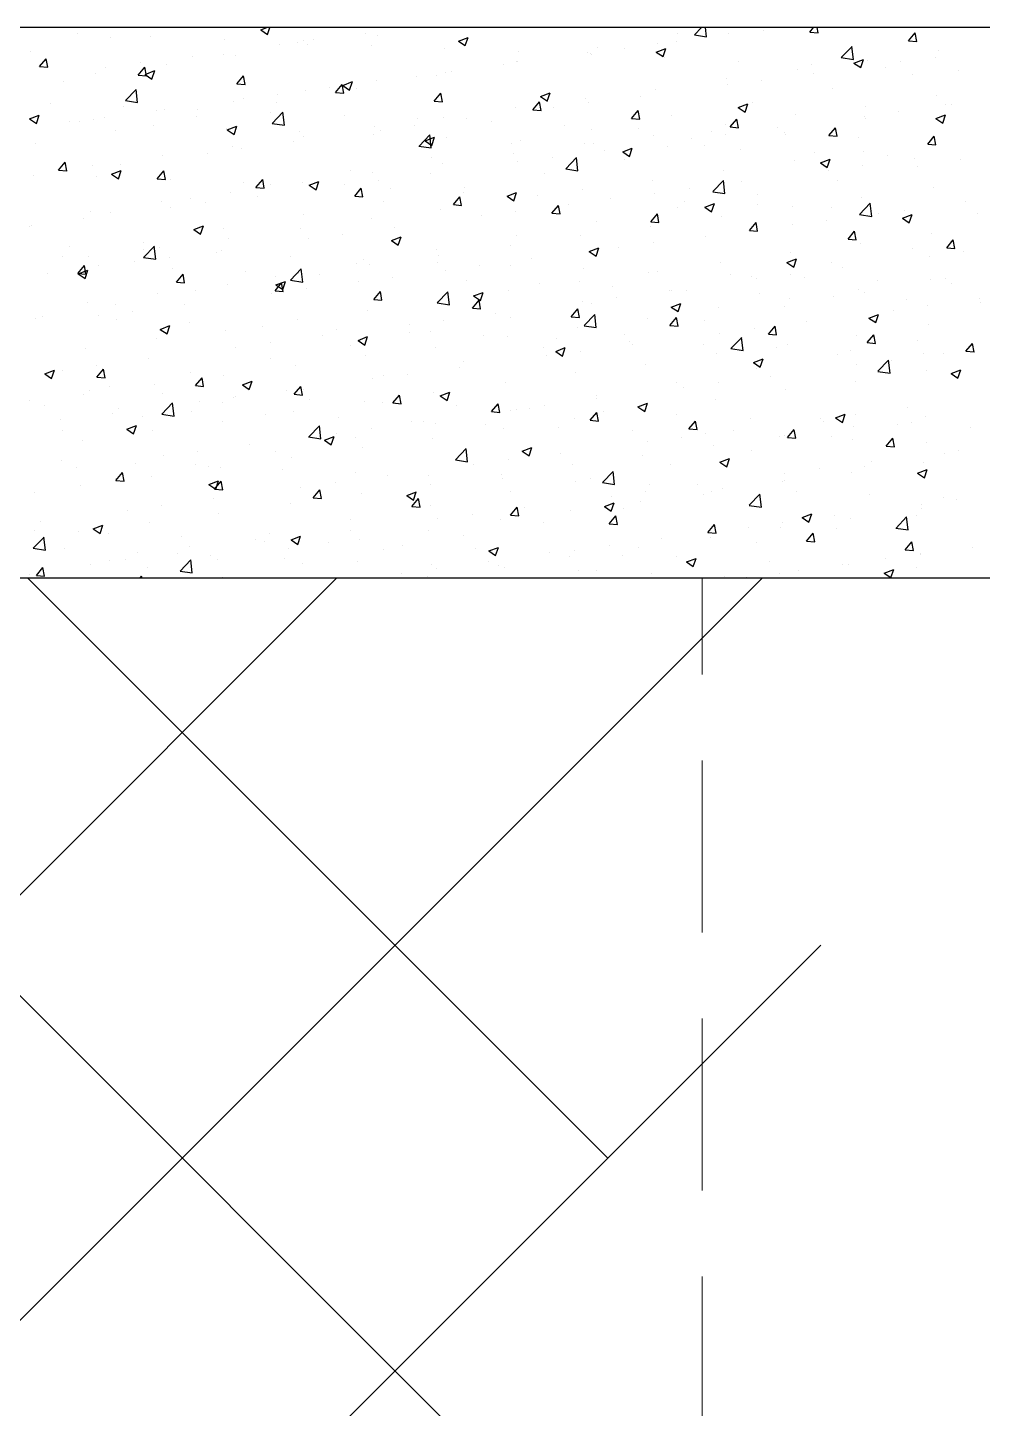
# Model space of a CAD drawing. Header units: millimetres. Extents: x 331487 to 517269, y 198509 to 399936.
# Drawn here: x 402410 to 403104, y 398933 to 399936 of the extents above; entities that cross this region are included whole.
import ezdxf

# ---------------------------------------------------------------- set-up
doc = ezdxf.new("R2010")
doc.units = ezdxf.units.MM
doc.header["$MEASUREMENT"] = 0
doc.linetypes.add('DASHED', pattern=[0.75, 0.5, -0.25])
doc.linetypes.add('DASHED2', pattern=[0.375, 0.25, -0.125])
doc.layers.add('9th_Sunk', color=251, linetype='DASHED', lineweight=5)
doc.layers.add('BEAM', color=1, linetype='Continuous', lineweight=5)
doc.layers.add('COLUMN', color=6, linetype='Continuous')

msp = doc.modelspace()

# ---------------------------------------------------------------- linework, layer by layer
at = {"layer": '9th_Sunk', "linetype": 'Continuous'}
for p, q in [((400975.5, 397568.2), (402943.7, 399536.5)), ((401439.5, 398341.6), (402634.4, 399536.5)), ((403295.6, 398341.6), (402100.8, 399536.5)), ((402831.6, 399115), (402410.1, 399536.5)), ((400511.4, 396794.8), (402986.3, 399269.7))]:
    msp.add_line(p, q, dxfattribs=at)
at = {"layer": 'BEAM', "linetype": 'DASHED2', "ltscale": 500}
msp.add_line((402900.1, 395154), (402900.1, 399536.5), dxfattribs=at)
at = {"layer": 'COLUMN'}
for p, q in [((420345.7, 399936.5), (392220.1, 399936.5)), ((420350.1, 399536.5), (392620.1, 399536.5))]:
    msp.add_line(p, q, dxfattribs=at)
at = {"layer": 'COLUMN', "color": 2, "linetype": 'Continuous'}
for p, q in [((402446, 399932.5), (402446, 399932.5)), ((402460.4, 399936.3), (402460.4, 399936.3)), ((402579.3, 399934.8), (402583.8, 399936.5)), ((402579.3, 399934.8), (402584.2, 399931.4)), ((402584.2, 399931.4), (402585.9, 399936.5)), ((402655.8, 399932.4), (402655.8, 399932.4)), ((402664.3, 399930.9), (402664.3, 399930.9)), ((402882.2, 399932.1), (402882.2, 399932.1)), ((402894.5, 399931.2), (402903.4, 399929.8)), ((402894.6, 399931.2), (402899.6, 399936.5)), ((402903.4, 399929.8), (402902.6, 399936.5)), ((402919.3, 399932.5), (402919.3, 399932.5)), ((402944.7, 399934.5), (402944.7, 399934.5)), ((402978.5, 399933.2), (402981.2, 399936.5)), ((402978.5, 399933.2), (402984.4, 399932.7)), ((402984.4, 399932.7), (402983.7, 399936.5)), ((403050.2, 399926.9), (403055, 399932.7)), ((403056.2, 399926.4), (403055, 399932.7)), ((402470.1, 399929), (402470.1, 399929)), ((402499.4, 399930.3), (402499.4, 399930.3)), ((402552.8, 399928), (402552.8, 399928)), ((402592.9, 399924.2), (402592.9, 399924.2)), ((402606.2, 399925.7), (402606.2, 399925.7)), ((402610.7, 399927), (402610.7, 399927)), ((402613, 399923.9), (402613, 399923.9)), ((402617.9, 399927.5), (402617.9, 399927.5)), ((402659.6, 399923.5), (402659.6, 399923.5)), ((402712.9, 399921.2), (402712.9, 399921.2)), ((402723, 399926.7), (402730, 399929.4)), ((402723, 399926.7), (402728, 399923.4)), ((402728, 399923.4), (402730, 399929.4)), ((402823.9, 399922.1), (402823.9, 399922.1)), ((402843.7, 399921.2), (402843.7, 399921.2)), ((402866.7, 399918.7), (402873.7, 399921.4)), ((402867.4, 399925), (402867.4, 399925)), ((402871.7, 399915.4), (402873.7, 399921.4)), ((402881.6, 399926.2), (402881.6, 399926.2)), ((403001.3, 399914.7), (403009.1, 399922.8)), ((403010.1, 399913.3), (403009, 399922.8)), ((403050.2, 399926.9), (403056.2, 399926.4)), ((402411.8, 399919), (402411.8, 399919)), ((402418.5, 399908.2), (402423.3, 399913.9)), ((402424.5, 399907.7), (402423.3, 399913.9)), ((402491.8, 399910.9), (402491.8, 399910.9)), ((402529.7, 399915.8), (402529.7, 399915.8)), ((402552.4, 399917), (402552.4, 399917)), ((402561, 399916.4), (402561, 399916.4)), ((402765.5, 399912.1), (402765.5, 399912.1)), ((402765.6, 399911.6), (402765.6, 399911.6)), ((402766.3, 399919), (402766.3, 399919)), ((402816.9, 399918.6), (402816.9, 399918.6)), ((402818.7, 399917.9), (402818.7, 399917.9)), ((402819.7, 399916.7), (402819.7, 399916.7)), ((402866.7, 399918.7), (402871.7, 399915.4)), ((402873.1, 399914.5), (402873.1, 399914.5)), ((402926.5, 399912.2), (402926.5, 399912.2)), ((403001.2, 399914.7), (403010.1, 399913.3)), ((403010.4, 399910.7), (403017.4, 399913.4)), ((403015.4, 399907.4), (403017.4, 399913.4)), ((403020, 399912.7), (403020, 399912.7)), ((403044.5, 399911.7), (403044.5, 399911.7)), ((403069.5, 399915), (403069.5, 399915)), ((403071.9, 399920.1), (403071.9, 399920.1)), ((402418.5, 399908.2), (402424.5, 399907.7)), ((402459.2, 399903), (402459.2, 399903)), ((402466.8, 399907.6), (402466.8, 399907.6)), ((402490.2, 399901.9), (402495.1, 399907.7)), ((402490.2, 399901.9), (402496.2, 399901.4)), ((402494.1, 399907), (402494.1, 399907)), ((402496.2, 399901.4), (402495.1, 399907.7)), ((402495.3, 399902.5), (402502.3, 399905.2)), ((402495.3, 399902.5), (402500.2, 399899.1)), ((402500.2, 399899.1), (402502.2, 399905.2)), ((402510.5, 399910), (402510.5, 399910)), ((402562, 399895.6), (402566.8, 399901.4)), ((402567.9, 399895.1), (402566.8, 399901.4)), ((402692.6, 399901.3), (402692.6, 399901.3)), ((402707.2, 399902), (402707.2, 399902)), ((402713.6, 399904.1), (402713.6, 399904.1)), ((402717.7, 399904.6), (402717.7, 399904.6)), ((402755.5, 399909.6), (402755.5, 399909.6)), ((402969.5, 399906.2), (402969.5, 399906.2)), ((402979.8, 399910), (402979.8, 399910)), ((402981.3, 399903.3), (402981.3, 399903.3)), ((403010.4, 399910.7), (403015.4, 399907.4)), ((403033.2, 399907.7), (403033.2, 399907.7)), ((403053, 399902.4), (403053, 399902.4)), ((403086.6, 399905.4), (403086.6, 399905.4)), ((402435.8, 399897), (402435.8, 399897)), ((402480.9, 399883.5), (402488.7, 399891.6)), ((402489.8, 399882.1), (402488.7, 399891.6)), ((402562, 399895.6), (402567.9, 399895.1)), ((402629.5, 399893), (402629.5, 399893)), ((402633.7, 399889.4), (402638.5, 399895.1)), ((402639.7, 399888.8), (402638.5, 399895.1)), ((402639, 399894.5), (402646, 399897.2)), ((402639, 399894.5), (402643.9, 399891.1)), ((402643.9, 399891.1), (402646, 399897.2)), ((402648.9, 399892), (402648.9, 399892)), ((402663.1, 399897.7), (402663.1, 399897.7)), ((402866.2, 399891.7), (402866.2, 399891.7)), ((402918.1, 399899.2), (402918.1, 399899.2)), ((402918.4, 399895.1), (402918.4, 399895.1)), ((402943.5, 399898.4), (402943.5, 399898.4)), ((402994.7, 399892.4), (402994.7, 399892.4)), ((402426.6, 399881.4), (402426.6, 399881.4)), ((402480.9, 399883.5), (402489.8, 399882.1)), ((402559.8, 399883.1), (402559.8, 399883.1)), ((402566.6, 399884.7), (402566.6, 399884.7)), ((402590.6, 399882), (402590.6, 399882)), ((402591.6, 399888), (402591.6, 399888)), ((402611.8, 399890.6), (402611.8, 399890.6)), ((402633.7, 399889.4), (402639.7, 399888.8)), ((402705.4, 399883.1), (402710.2, 399888.8)), ((402705.4, 399883.1), (402711.4, 399882.6)), ((402711.4, 399882.6), (402710.2, 399888.8)), ((402777.1, 399876.8), (402782, 399882.6)), ((402783.1, 399876.3), (402782, 399882.6)), ((402782.7, 399886.5), (402789.7, 399889.2)), ((402782.7, 399886.5), (402787.7, 399883.1)), ((402787.6, 399883.1), (402789.7, 399889.2)), ((402815.7, 399885.3), (402815.7, 399885.3)), ((402817.4, 399881.8), (402817.4, 399881.8)), ((402855.3, 399886.7), (402855.3, 399886.7)), ((402926.4, 399878.5), (402933.4, 399881.2)), ((402931.4, 399875.1), (402933.4, 399881.2)), ((402936.4, 399882.4), (402936.4, 399882.4)), ((403070.7, 399886.9), (403070.7, 399886.9)), ((402411.2, 399870.2), (402418.2, 399872.9)), ((402416.2, 399866.9), (402418.2, 399872.9)), ((402465.5, 399871.4), (402465.5, 399871.4)), ((402479.9, 399879.2), (402479.9, 399879.2)), ((402503.4, 399876.4), (402503.4, 399876.4)), ((402509.3, 399876.7), (402509.3, 399876.7)), ((402532.3, 399872), (402532.3, 399872)), ((402533.3, 399876.9), (402533.3, 399876.9)), ((402586.7, 399874.6), (402586.7, 399874.6)), ((402587.6, 399866.9), (402595.4, 399875.1)), ((402596.5, 399865.5), (402595.4, 399875)), ((402640.1, 399872.4), (402640.1, 399872.4)), ((402712.4, 399870.8), (402712.4, 399870.8)), ((402764.3, 399878.3), (402764.3, 399878.3)), ((402777.1, 399876.8), (402783.1, 399876.3)), ((402792.4, 399878.5), (402792.4, 399878.5)), ((402848.9, 399870.5), (402853.7, 399876.3)), ((402854.9, 399870), (402853.7, 399876.3)), ((402878.1, 399872.4), (402878.1, 399872.4)), ((402926.4, 399878.5), (402931.4, 399875.1)), ((402968.3, 399873), (402968.3, 399873)), ((403018.2, 399872.2), (403018.2, 399872.2)), ((403018.8, 399879.4), (403018.8, 399879.4)), ((403043.2, 399875.5), (403043.2, 399875.5)), ((403070.1, 399870.5), (403077.1, 399873.2)), ((403075.1, 399867.1), (403077.1, 399873.2)), ((403077, 399880.5), (403077, 399880.5)), ((403081.1, 399880.5), (403081.1, 399880.5)), ((402411.2, 399870.2), (402416.2, 399866.9)), ((402440.5, 399868.1), (402440.5, 399868.1)), ((402447.6, 399868), (402447.6, 399868)), ((402458, 399869.7), (402458, 399869.7)), ((402474, 399862), (402474, 399862)), ((402501, 399865.7), (402501, 399865.7)), ((402554.4, 399863.5), (402554.4, 399863.5)), ((402554.9, 399862.2), (402561.9, 399864.9)), ((402554.9, 399862.2), (402559.9, 399858.9)), ((402559.9, 399858.9), (402561.9, 399864.9)), ((402587.6, 399866.9), (402596.5, 399865.5)), ((402607.8, 399861.2), (402607.8, 399861.2)), ((402661.9, 399864.4), (402661.9, 399864.4)), ((402666.3, 399861.9), (402666.3, 399861.9)), ((402691.4, 399865.2), (402691.4, 399865.2)), ((402693.5, 399870.1), (402693.5, 399870.1)), ((402729.2, 399870.2), (402729.2, 399870.2)), ((402746.8, 399867.9), (402746.8, 399867.9)), ((402800.2, 399865.6), (402800.2, 399865.6)), ((402819.7, 399862.4), (402819.7, 399862.4)), ((402848.9, 399870.5), (402854.9, 399870)), ((402853.6, 399863.4), (402853.6, 399863.4)), ((402907, 399861.1), (402907, 399861.1)), ((402916.9, 399865.9), (402916.9, 399865.9)), ((402920.6, 399864.3), (402925.4, 399870)), ((402920.6, 399864.3), (402926.6, 399863.7)), ((402926.6, 399863.7), (402925.4, 399870)), ((402955, 399863.9), (402955, 399863.9)), ((402992.3, 399858), (402997.1, 399863.7)), ((402998.3, 399857.5), (402997.1, 399863.7)), ((403018.7, 399870.5), (403018.7, 399870.5)), ((403070.1, 399870.5), (403075.1, 399867.1)), ((402415.6, 399852), (402415.6, 399852)), ((402603.2, 399853.6), (402603.2, 399853.6)), ((402610.5, 399857.3), (402610.5, 399857.3)), ((402661.2, 399859), (402661.2, 399859)), ((402694.4, 399850.4), (402702.2, 399858.5)), ((402698.7, 399854.2), (402705.7, 399856.9)), ((402698.7, 399854.2), (402703.6, 399850.9)), ((402703.2, 399849), (402702.1, 399858.5)), ((402703.6, 399850.9), (402705.7, 399856.9)), ((402714.5, 399856.7), (402714.5, 399856.7)), ((402761.4, 399852.4), (402761.4, 399852.4)), ((402767.9, 399854.4), (402767.9, 399854.4)), ((402814.5, 399852), (402814.5, 399852)), ((402821.3, 399852.2), (402821.3, 399852.2)), ((402865, 399858.4), (402865, 399858.4)), ((402892.1, 399855.6), (402892.1, 399855.6)), ((402917.2, 399858.9), (402917.2, 399858.9)), ((402960.3, 399860.5), (402960.3, 399860.5)), ((402960.4, 399858.9), (402960.4, 399858.9)), ((402992.3, 399858), (402998.3, 399857.5)), ((403013.8, 399856.6), (403013.8, 399856.6)), ((403064.1, 399851.7), (403068.9, 399857.5)), ((403064.1, 399851.7), (403070, 399851.2)), ((403067.1, 399854.3), (403067.1, 399854.3)), ((403070, 399851.2), (403068.9, 399857.5)), ((403069.5, 399853.6), (403069.5, 399853.6)), ((402508.1, 399843.4), (402508.1, 399843.4)), ((402540.3, 399845.3), (402540.3, 399845.3)), ((402558.6, 399849.8), (402558.6, 399849.8)), ((402565.3, 399848.6), (402565.3, 399848.6)), ((402694.3, 399850.4), (402703.2, 399849)), ((402703.1, 399842.4), (402703.1, 399842.4)), ((402763.1, 399845), (402763.1, 399845)), ((402791.1, 399842.3), (402791.1, 399842.3)), ((402801.1, 399833.8), (402808.9, 399842)), ((402809.9, 399832.4), (402808.8, 399841.9)), ((402829, 399847.3), (402829, 399847.3)), ((402842.4, 399846.2), (402849.4, 399848.9)), ((402842.4, 399846.2), (402847.3, 399842.9)), ((402847.3, 399842.9), (402849.4, 399848.9)), ((402874.7, 399849.9), (402874.7, 399849.9)), ((402902, 399850.5), (402902, 399850.5)), ((402928.1, 399847.7), (402928.1, 399847.7)), ((402981.5, 399845.4), (402981.5, 399845.4)), ((402986.1, 399838.2), (402993.1, 399840.9)), ((402991.1, 399834.9), (402993.1, 399840.9)), ((403017.6, 399846.1), (403017.6, 399846.1)), ((403034.8, 399843.2), (403034.8, 399843.2)), ((403054.8, 399841.1), (403054.8, 399841.1)), ((403088.2, 399840.9), (403088.2, 399840.9)), ((402432.4, 399833), (402437.2, 399838.7)), ((402432.4, 399833), (402438.4, 399832.4)), ((402438.4, 399832.4), (402437.2, 399838.7)), ((402439.2, 399832), (402439.2, 399832)), ((402456.8, 399836.4), (402456.8, 399836.4)), ((402470.9, 399830), (402477.9, 399832.7)), ((402475.9, 399826.6), (402477.9, 399832.7)), ((402477.1, 399837), (402477.1, 399837)), ((402504.1, 399826.7), (402508.9, 399832.4)), ((402510.1, 399826.2), (402508.9, 399832.4)), ((402644.8, 399832.4), (402644.8, 399832.4)), ((402660.7, 399831.1), (402660.7, 399831.1)), ((402702.9, 399830.7), (402702.9, 399830.7)), ((402711.2, 399837.5), (402711.2, 399837.5)), ((402766.1, 399839), (402766.1, 399839)), ((402801.1, 399833.8), (402809.9, 399832.4)), ((402843.7, 399840.4), (402843.7, 399840.4)), ((402915.7, 399832.6), (402915.7, 399832.6)), ((402967, 399839.7), (402967, 399839.7)), ((402986.1, 399838.2), (402991.1, 399834.9)), ((402991.9, 399832.8), (402991.9, 399832.8)), ((403016.9, 399836.1), (403016.9, 399836.1)), ((403056.8, 399835.5), (403056.8, 399835.5)), ((402414.2, 399828.7), (402414.2, 399828.7)), ((402460, 399828.3), (402460, 399828.3)), ((402470.9, 399830), (402475.9, 399826.6)), ((402504.1, 399826.7), (402510.1, 399826.2)), ((402513.4, 399826.1), (402513.4, 399826.1)), ((402566.8, 399823.8), (402566.8, 399823.8)), ((402575.8, 399820.4), (402580.7, 399826.2)), ((402581.8, 399819.9), (402580.7, 399826.2)), ((402586.5, 399822.4), (402586.5, 399822.4)), ((402609.3, 399824), (402609.3, 399824)), ((402614.6, 399822), (402621.6, 399824.7)), ((402614.6, 399822), (402619.6, 399818.6)), ((402619.6, 399818.6), (402621.6, 399824.7)), ((402620.2, 399821.6), (402620.2, 399821.6)), ((402640, 399822.4), (402640, 399822.4)), ((402665, 399825.7), (402665, 399825.7)), ((402785.4, 399830.4), (402785.4, 399830.4)), ((402863.8, 399825.1), (402863.8, 399825.1)), ((402907.8, 399817.3), (402915.6, 399825.4)), ((402916.7, 399815.9), (402915.6, 399825.4)), ((402928.7, 399824.5), (402928.7, 399824.5)), ((402998.5, 399825.5), (402998.5, 399825.5)), ((402528.1, 399812.3), (402528.1, 399812.3)), ((402557.4, 399816.5), (402557.4, 399816.5)), ((402575.8, 399820.4), (402581.8, 399819.9)), ((402576.9, 399814.1), (402576.9, 399814.1)), ((402647.6, 399814.1), (402652.4, 399819.9)), ((402647.6, 399814.1), (402653.5, 399813.6)), ((402653.5, 399813.6), (402652.4, 399819.9)), ((402673.6, 399819.3), (402673.6, 399819.3)), ((402719.3, 399807.9), (402724.1, 399813.6)), ((402725.3, 399807.3), (402724.1, 399813.6)), ((402727, 399817), (402727, 399817)), ((402727.1, 399820.4), (402727.1, 399820.4)), ((402758.3, 399814), (402765.3, 399816.7)), ((402758.3, 399814), (402763.3, 399810.6)), ((402761.9, 399811.7), (402761.9, 399811.7)), ((402763.3, 399810.6), (402765.3, 399816.7)), ((402780.3, 399814.8), (402780.3, 399814.8)), ((402813.2, 399818.7), (402813.2, 399818.7)), ((402833.7, 399812.5), (402833.7, 399812.5)), ((402865.8, 399816.2), (402865.8, 399816.2)), ((402890.9, 399819.5), (402890.9, 399819.5)), ((402907.8, 399817.2), (402916.7, 399815.9)), ((402940.2, 399815.5), (402940.2, 399815.5)), ((403016.3, 399812.8), (403016.3, 399812.8)), ((403068.3, 399820.3), (403068.3, 399820.3)), ((402455.5, 399803.1), (402455.5, 399803.1)), ((402469.8, 399802.3), (402469.8, 399802.3)), ((402506.9, 399810.1), (402506.9, 399810.1)), ((402513.9, 399805.8), (402513.9, 399805.8)), ((402539, 399809.1), (402539, 399809.1)), ((402668.7, 399810.4), (402668.7, 399810.4)), ((402710, 399804.2), (402710, 399804.2)), ((402719.3, 399807.9), (402725.3, 399807.3)), ((402764.8, 399802.9), (402764.8, 399802.9)), ((402791, 399801.6), (402795.8, 399807.3)), ((402791, 399801.6), (402797, 399801.1)), ((402797, 399801.1), (402795.8, 399807.3)), ((402802.7, 399807.9), (402802.7, 399807.9)), ((402862.8, 399795.3), (402867.6, 399801.1)), ((402868.7, 399794.8), (402867.6, 399801.1)), ((402881.9, 399805.4), (402881.9, 399805.4)), ((402887.1, 399810.3), (402887.1, 399810.3)), ((402902.1, 399806), (402909.1, 399808.6)), ((402902.1, 399806), (402907, 399802.6)), ((402907, 399802.6), (402909.1, 399808.6)), ((402940.5, 399808), (402940.5, 399808)), ((402965.8, 399806.4), (402965.8, 399806.4)), ((402993.9, 399805.8), (402993.9, 399805.8)), ((403014.5, 399800.7), (403022.3, 399808.8)), ((403014.5, 399800.7), (403023.4, 399799.3)), ((403023.4, 399799.3), (403022.3, 399808.8)), ((403028.5, 399801.6), (403028.5, 399801.6)), ((403045.8, 399797.9), (403052.8, 399800.6)), ((403047.2, 399803.5), (403047.2, 399803.5)), ((403050.7, 399794.6), (403052.8, 399800.6)), ((403091.6, 399809.9), (403091.6, 399809.9)), ((403100.6, 399801.3), (403100.6, 399801.3)), ((402411.5, 399792.3), (402411.5, 399792.3)), ((402412.9, 399792.5), (402412.9, 399792.5)), ((402450.8, 399797.5), (402450.8, 399797.5)), ((402530.6, 399789.7), (402537.6, 399792.4)), ((402535.6, 399786.4), (402537.6, 399792.4)), ((402608.1, 399790.7), (402608.1, 399790.7)), ((402610.4, 399800.4), (402610.4, 399800.4)), ((402659.5, 399797.8), (402659.5, 399797.8)), ((402676.6, 399791.3), (402676.6, 399791.3)), ((402739.8, 399799.6), (402739.8, 399799.6)), ((402823.6, 399795.4), (402823.6, 399795.4)), ((402862.5, 399791.8), (402862.5, 399791.8)), ((402862.8, 399795.3), (402868.7, 399794.8)), ((402914.5, 399799.3), (402914.5, 399799.3)), ((402934.5, 399789), (402939.3, 399794.8)), ((402940.5, 399788.5), (402939.3, 399794.8)), ((402965.6, 399793.3), (402965.6, 399793.3)), ((402990.6, 399796.6), (402990.6, 399796.6)), ((403045.8, 399797.9), (403050.7, 399794.6)), ((402493.8, 399780.4), (402493.8, 399780.4)), ((402530.6, 399789.7), (402535.6, 399786.4)), ((402552.1, 399790.4), (402552.1, 399790.4)), ((402556.2, 399783.3), (402556.2, 399783.3)), ((402613.7, 399783), (402613.7, 399783)), ((402638.7, 399786.3), (402638.7, 399786.3)), ((402674.3, 399781.7), (402681.3, 399784.4)), ((402674.3, 399781.7), (402679.3, 399778.4)), ((402679.3, 399778.4), (402681.3, 399784.4)), ((402765.3, 399785.4), (402765.3, 399785.4)), ((402812, 399785.4), (402812, 399785.4)), ((402902.4, 399785), (402902.4, 399785)), ((402934.5, 399789), (402940.5, 399788.5)), ((403006.2, 399782.8), (403011, 399788.5)), ((403006.2, 399782.8), (403012.2, 399782.2)), ((403012.2, 399782.2), (403011, 399788.5)), ((403067.1, 399787), (403067.1, 399787)), ((403077.9, 399776.5), (403082.7, 399782.2)), ((403083.9, 399776), (403082.7, 399782.2)), ((402435.5, 399770.4), (402435.5, 399770.4)), ((402440.6, 399777.2), (402440.6, 399777.2)), ((402493.9, 399775), (402493.9, 399775)), ((402494.2, 399769.5), (402502, 399777.6)), ((402503, 399768.1), (402501.9, 399777.6)), ((402505.7, 399776.8), (402505.7, 399776.8)), ((402547.3, 399772.7), (402547.3, 399772.7)), ((402550.5, 399774.7), (402550.5, 399774.7)), ((402600.7, 399770.5), (402600.7, 399770.5)), ((402706.9, 399775.4), (402706.9, 399775.4)), ((402708.8, 399770.9), (402708.8, 399770.9)), ((402760.7, 399778.4), (402760.7, 399778.4)), ((402818, 399773.7), (402825, 399776.4)), ((402818, 399773.7), (402823, 399770.4)), ((402823, 399770.3), (402825, 399776.4)), ((402839.5, 399776.7), (402839.5, 399776.7)), ((402864.6, 399780), (402864.6, 399780)), ((402964.6, 399773.1), (402964.6, 399773.1)), ((403015.1, 399779.5), (403015.1, 399779.5)), ((403052.7, 399775.8), (403052.7, 399775.8)), ((403065.3, 399770.5), (403065.3, 399770.5)), ((403077.9, 399776.5), (403083.9, 399776)), ((403090.4, 399773.8), (403090.4, 399773.8)), ((402446.3, 399757.8), (402451.1, 399763.5)), ((402452.2, 399757.2), (402451.1, 399763.5)), ((402454.3, 399769.8), (402454.3, 399769.8)), ((402461.7, 399763.8), (402461.7, 399763.8)), ((402487.6, 399766.4), (402487.6, 399766.4)), ((402494.1, 399769.5), (402503, 399768.1)), ((402512.7, 399769.7), (402512.7, 399769.7)), ((402515, 399761.5), (402515, 399761.5)), ((402600.9, 399753), (402608.7, 399761.1)), ((402609.8, 399751.6), (402608.7, 399761.1)), ((402648.6, 399765.4), (402648.6, 399765.4)), ((402654.1, 399768.2), (402654.1, 399768.2)), ((402658.2, 399764.5), (402658.2, 399764.5)), ((402707.5, 399765.9), (402707.5, 399765.9)), ((402738.5, 399763.4), (402738.5, 399763.4)), ((402760.9, 399763.7), (402760.9, 399763.7)), ((402776.4, 399768.4), (402776.4, 399768.4)), ((402814.2, 399761.4), (402814.2, 399761.4)), ((402913.3, 399766.1), (402913.3, 399766.1)), ((402961.7, 399765.7), (402968.8, 399768.4)), ((402961.7, 399765.7), (402966.7, 399762.3)), ((402966.7, 399762.3), (402968.7, 399768.4)), ((402994.4, 399765.8), (402994.4, 399765.8)), ((403002.2, 399762.2), (403002.2, 399762.2)), ((402424.5, 399758.1), (402424.5, 399758.1)), ((402446.3, 399757.8), (402452.2, 399757.2)), ((402446.6, 399757.5), (402453.6, 399760.2)), ((402446.6, 399757.5), (402451.6, 399754.1)), ((402451.6, 399754.1), (402453.6, 399760.2)), ((402518, 399751.5), (402522.8, 399757.2)), ((402518, 399751.5), (402524, 399751)), ((402524, 399750.9), (402522.8, 399757.2)), ((402568.4, 399759.3), (402568.4, 399759.3)), ((402589.7, 399745.2), (402594.5, 399750.9)), ((402590.3, 399755.4), (402590.3, 399755.4)), ((402590.3, 399749.5), (402597.3, 399752.1)), ((402595.7, 399744.7), (402594.5, 399750.9)), ((402595.3, 399746.1), (402597.3, 399752.1)), ((402600.9, 399752.9), (402609.8, 399751.6)), ((402606.9, 399757.5), (402606.9, 399757.5)), ((402621.8, 399757), (402621.8, 399757)), ((402650.3, 399751.8), (402650.3, 399751.8)), ((402675.2, 399754.8), (402675.2, 399754.8)), ((402713.5, 399760.1), (402713.5, 399760.1)), ((402728.6, 399752.5), (402728.6, 399752.5)), ((402810.8, 399752.2), (402810.8, 399752.2)), ((402861.3, 399758.6), (402861.3, 399758.6)), ((402867.6, 399759.2), (402867.6, 399759.2)), ((402921, 399756.9), (402921, 399756.9)), ((402936.1, 399755.8), (402936.1, 399755.8)), ((402939.3, 399753.9), (402939.3, 399753.9)), ((402964.3, 399757.2), (402964.3, 399757.2)), ((402974.4, 399754.7), (402974.4, 399754.7)), ((403027.8, 399752.4), (403027.8, 399752.4)), ((403065.8, 399753.7), (403065.8, 399753.7)), ((403076.7, 399753.9), (403076.7, 399753.9)), ((402504.4, 399743.6), (402504.4, 399743.6)), ((402532, 399745.4), (402532, 399745.4)), ((402555, 399750), (402555, 399750)), ((402587.4, 399743.5), (402587.4, 399743.5)), ((402589.7, 399745.2), (402595.7, 399744.7)), ((402590.3, 399749.5), (402595.3, 399746.1)), ((402612.4, 399746.8), (402612.4, 399746.8)), ((402661.4, 399738.9), (402666.3, 399744.7)), ((402667.4, 399738.4), (402666.3, 399744.7)), ((402707.6, 399736.4), (402715.4, 399744.5)), ((402716.5, 399735), (402715.4, 399744.5)), ((402734, 399741.5), (402741, 399744.1)), ((402734, 399741.5), (402739, 399738.1)), ((402739, 399738.1), (402741, 399744.1)), ((402759.5, 399745.1), (402759.5, 399745.1)), ((402781.9, 399750.3), (402781.9, 399750.3)), ((402835.3, 399748), (402835.3, 399748)), ((402838.2, 399740.6), (402838.2, 399740.6)), ((402876.1, 399745.6), (402876.1, 399745.6)), ((402877.8, 399745.8), (402877.8, 399745.8)), ((402888.7, 399745.7), (402888.7, 399745.7)), ((402942.1, 399743.5), (402942.1, 399743.5)), ((402995.5, 399741.2), (402995.5, 399741.2)), ((403013.9, 399746.2), (403013.9, 399746.2)), ((403018.4, 399743.8), (403018.4, 399743.8)), ((403081.2, 399750.2), (403081.2, 399750.2)), ((402453.1, 399736.5), (402453.1, 399736.5)), ((402473.7, 399735.4), (402473.7, 399735.4)), ((402486.4, 399730.2), (402486.4, 399730.2)), ((402524.2, 399735.2), (402524.2, 399735.2)), ((402657, 399731.2), (402657, 399731.2)), ((402661.4, 399738.9), (402667.4, 399738.4)), ((402707.5, 399737.6), (402707.5, 399737.6)), ((402707.6, 399736.4), (402716.5, 399735)), ((402733.2, 399732.7), (402738, 399738.4)), ((402733.2, 399732.7), (402739.2, 399732.1)), ((402739.1, 399732.1), (402738, 399738.4)), ((402804.9, 399726.4), (402809.7, 399732.1)), ((402810.9, 399725.8), (402809.7, 399732.1)), ((402813.2, 399737.3), (402813.2, 399737.3)), ((402819.4, 399735.8), (402819.4, 399735.8)), ((402877.7, 399733.4), (402884.7, 399736.1)), ((402877.7, 399733.4), (402882.7, 399730.1)), ((402882.7, 399730.1), (402884.7, 399736.1)), ((402912.1, 399732.8), (402912.1, 399732.8)), ((402960, 399733.8), (402960, 399733.8)), ((402963.4, 399739.8), (402963.4, 399739.8)), ((403039, 399731.1), (403039, 399731.1)), ((403048.9, 399739), (403048.9, 399739)), ((403064.1, 399734.3), (403064.1, 399734.3)), ((403101.9, 399739.3), (403101.9, 399739.3)), ((403102.2, 399736.7), (403102.2, 399736.7)), ((402415.3, 399725.4), (402415.3, 399725.4)), ((402420.7, 399726.4), (402420.7, 399726.4)), ((402461.3, 399727), (402461.3, 399727)), ((402474.1, 399724.1), (402474.1, 399724.1)), ((402527.4, 399721.9), (402527.4, 399721.9)), ((402605.7, 399724.2), (402605.7, 399724.2)), ((402687.2, 399720.7), (402687.2, 399720.7)), ((402712.2, 399724), (402712.2, 399724)), ((402750.1, 399729), (402750.1, 399729)), ((402761.1, 399725.8), (402761.1, 399725.8)), ((402804.9, 399726.4), (402810.9, 399725.9)), ((402814.3, 399719.9), (402822.1, 399728)), ((402823.2, 399718.5), (402822.1, 399728)), ((402860.1, 399725.3), (402860.1, 399725.3)), ((402876.6, 399720.1), (402881.4, 399725.8)), ((402882.6, 399719.6), (402881.4, 399725.8)), ((402901.7, 399723.8), (402901.7, 399723.8)), ((402975.9, 399722.7), (402975.9, 399722.7)), ((403021.4, 399725.4), (403028.4, 399728.1)), ((403021.4, 399725.4), (403026.4, 399722.1)), ((403026.4, 399722.1), (403028.4, 399728.1)), ((403064.6, 399720.4), (403064.6, 399720.4)), ((402503.2, 399710.3), (402503.2, 399710.3)), ((402506.3, 399717.2), (402513.3, 399719.9)), ((402506.3, 399717.2), (402511.3, 399713.9)), ((402511.2, 399713.9), (402513.3, 399719.9)), ((402553.7, 399716.7), (402553.7, 399716.7)), ((402580.8, 399719.6), (402580.8, 399719.6)), ((402624, 399712.4), (402624, 399712.4)), ((402634.2, 399717.4), (402634.2, 399717.4)), ((402650, 399709.2), (402657, 399711.9)), ((402655, 399705.8), (402657, 399711.9)), ((402687.6, 399715.1), (402687.6, 399715.1)), ((402702.8, 399715.7), (402702.8, 399715.7)), ((402741, 399712.9), (402741, 399712.9)), ((402758.3, 399711.8), (402758.3, 399711.8)), ((402794.3, 399710.6), (402794.3, 399710.6)), ((402809.6, 399718.9), (402809.6, 399718.9)), ((402814.3, 399719.8), (402823.2, 399718.5)), ((402843.4, 399713.8), (402843.4, 399713.8)), ((402876.6, 399720.1), (402882.6, 399719.6)), ((402913, 399714.5), (402913, 399714.5)), ((402921.1, 399703.3), (402928.9, 399711.4)), ((402929.9, 399701.9), (402928.8, 399711.4)), ((402938, 399717.8), (402938, 399717.8)), ((402948.4, 399713.8), (402953.2, 399719.6)), ((402948.4, 399713.8), (402954.3, 399713.3)), ((402954.3, 399713.3), (402953.2, 399719.6)), ((403012.7, 399712.9), (403012.7, 399712.9)), ((403020.1, 399707.6), (403024.9, 399713.3)), ((403026.1, 399707), (403024.9, 399713.3)), ((402451.9, 399703.2), (402451.9, 399703.2)), ((402561.1, 399704.1), (402561.1, 399704.1)), ((402586.1, 399707.4), (402586.1, 399707.4)), ((402644.5, 399705.7), (402644.5, 399705.7)), ((402650, 399709.2), (402655, 399705.8)), ((402706.3, 399704.3), (402706.3, 399704.3)), ((402785.1, 399703.8), (402785.1, 399703.8)), ((402793.7, 399701.2), (402800.7, 399703.9)), ((402793.7, 399701.2), (402798.7, 399697.8)), ((402798.7, 399697.8), (402800.7, 399703.9)), ((402811.9, 399701.2), (402811.9, 399701.2)), ((402847.7, 399708.3), (402847.7, 399708.3)), ((402849.8, 399706.1), (402849.8, 399706.1)), ((402901.1, 399706.1), (402901.1, 399706.1)), ((402921, 399703.3), (402929.9, 399701.9)), ((402954.5, 399703.8), (402954.5, 399703.8)), ((402962.2, 399706.5), (402962.2, 399706.5)), ((403007.9, 399701.6), (403007.9, 399701.6)), ((403020.1, 399707.6), (403026.1, 399707)), ((403056.6, 399708.8), (403056.6, 399708.8)), ((403091.8, 399701.3), (403096.6, 399707)), ((403091.8, 399701.3), (403097.8, 399700.8)), ((403097.8, 399700.7), (403096.6, 399707)), ((402460.1, 399690.8), (402460.1, 399690.8)), ((402497.9, 399695.8), (402497.9, 399695.8)), ((402586.2, 399695.7), (402586.2, 399695.7)), ((402604.5, 399690.9), (402604.5, 399690.9)), ((402655.8, 399697.9), (402655.8, 399697.9)), ((402726.8, 399693.8), (402726.8, 399693.8)), ((402786.9, 399697.9), (402786.9, 399697.9)), ((402858.9, 399692), (402858.9, 399692)), ((402910.8, 399699.5), (402910.8, 399699.5)), ((402937.4, 399693.2), (402944.4, 399695.9)), ((402937.4, 399693.2), (402942.4, 399689.8)), ((402942.4, 399689.8), (402944.4, 399695.9)), ((402998.2, 399698.8), (402998.2, 399698.8)), ((403012.7, 399691.6), (403012.7, 399691.6)), ((403027.8, 399686.8), (403035.6, 399694.9)), ((403036.7, 399685.4), (403035.5, 399694.9)), ((403037.8, 399694.9), (403037.8, 399694.9)), ((403061.3, 399699.3), (403061.3, 399699.3)), ((403075.6, 399699.9), (403075.6, 399699.9)), ((402422.3, 399685), (402429.3, 399687.6)), ((402422.3, 399685), (402427.2, 399681.6)), ((402427.2, 399681.6), (402429.3, 399687.6)), ((402435, 399687.5), (402435, 399687.5)), ((402460.1, 399682.5), (402465, 399688.3)), ((402460.1, 399682.5), (402466.1, 399682)), ((402466.1, 399682), (402465, 399688.3)), ((402527.9, 399685.7), (402527.9, 399685.7)), ((402531.9, 399676.3), (402536.7, 399682)), ((402537.8, 399675.7), (402536.7, 399682)), ((402552.5, 399683.4), (402552.5, 399683.4)), ((402660.8, 399681.3), (402660.8, 399681.3)), ((402668.4, 399683.8), (402668.4, 399683.8)), ((402685.9, 399684.6), (402685.9, 399684.6)), ((402723.8, 399689.5), (402723.8, 399689.5)), ((402808.4, 399685.6), (402808.4, 399685.6)), ((402939.9, 399688.8), (402939.9, 399688.8)), ((402949.6, 399683.3), (402949.6, 399683.3)), ((403027.8, 399686.7), (403036.7, 399685.4)), ((403063.4, 399687.1), (403063.4, 399687.1)), ((403081.1, 399685.2), (403088.1, 399687.9)), ((403081.1, 399685.2), (403086.1, 399681.8)), ((403086.1, 399681.8), (403088.1, 399687.9)), ((402454.6, 399673), (402454.6, 399673)), ((402469.5, 399675.7), (402469.5, 399675.7)), ((402502, 399677), (402502, 399677)), ((402508, 399670.8), (402508, 399670.8)), ((402531.9, 399676.3), (402537.8, 399675.7)), ((402566, 399676.9), (402573, 399679.6)), ((402566, 399676.9), (402570.9, 399673.6)), ((402570.9, 399673.6), (402573, 399679.6)), ((402597.7, 399672.9), (402597.7, 399672.9)), ((402603.6, 399670), (402608.4, 399675.7)), ((402609.6, 399669.5), (402608.4, 399675.7)), ((402610.1, 399673.8), (402610.1, 399673.8)), ((402705.1, 399671), (402705.1, 399671)), ((402709.7, 399668.9), (402716.7, 399671.6)), ((402714.7, 399665.6), (402716.7, 399671.6)), ((402757, 399678.5), (402757, 399678.5)), ((402881.6, 399678.8), (402881.6, 399678.8)), ((402886.7, 399675), (402886.7, 399675)), ((402911.7, 399678.3), (402911.7, 399678.3)), ((402961, 399673.2), (402961, 399673.2)), ((403011.5, 399679.6), (403011.5, 399679.6)), ((402411.2, 399665.7), (402411.2, 399665.7)), ((402422.3, 399661.9), (402422.3, 399661.9)), ((402450.7, 399669.9), (402450.7, 399669.9)), ((402507.4, 399655.6), (402515.2, 399663.7)), ((402516.3, 399654.1), (402515.2, 399663.6)), ((402534.8, 399664.7), (402534.8, 399664.7)), ((402551.8, 399663.8), (402551.8, 399663.8)), ((402559.8, 399668), (402559.8, 399668)), ((402561.3, 399668.5), (402561.3, 399668.5)), ((402603.6, 399670), (402609.6, 399669.5)), ((402614.7, 399666.3), (402614.7, 399666.3)), ((402654.6, 399664.6), (402654.6, 399664.6)), ((402668.1, 399664), (402668.1, 399664)), ((402675.3, 399663.7), (402680.1, 399669.5)), ((402675.3, 399663.7), (402681.3, 399663.2)), ((402681.3, 399663.2), (402680.1, 399669.4)), ((402709.7, 399668.9), (402714.7, 399665.6)), ((402721.5, 399661.8), (402721.5, 399661.8)), ((402747, 399657.4), (402751.9, 399663.2)), ((402753, 399656.9), (402751.9, 399663.2)), ((402785.6, 399661.7), (402785.6, 399661.7)), ((402823.3, 399668.8), (402823.3, 399668.8)), ((402823.5, 399666.7), (402823.5, 399666.7)), ((402853.4, 399660.9), (402860.4, 399663.6)), ((402853.4, 399660.9), (402858.4, 399657.6)), ((402858.4, 399657.6), (402860.4, 399663.6)), ((402909.6, 399666.2), (402909.6, 399666.2)), ((403049.3, 399660.5), (403049.3, 399660.5)), ((402433.8, 399651.4), (402433.8, 399651.4)), ((402471.6, 399656.4), (402471.6, 399656.4)), ((402475.7, 399659.6), (402475.7, 399659.6)), ((402493.5, 399653.7), (402493.5, 399653.7)), ((402507.4, 399655.5), (402516.3, 399654.1)), ((402529, 399657.4), (402529, 399657.4)), ((402551.3, 399650.1), (402551.3, 399650.1)), ((402582.4, 399655.1), (402582.4, 399655.1)), ((402603.2, 399657.6), (402603.2, 399657.6)), ((402635.8, 399652.8), (402635.8, 399652.8)), ((402689.2, 399650.6), (402689.2, 399650.6)), ((402697.4, 399650.1), (402697.4, 399650.1)), ((402747, 399657.4), (402753, 399656.9)), ((402760.6, 399658.4), (402760.6, 399658.4)), ((402765, 399658.8), (402765, 399658.8)), ((402774.9, 399659.5), (402774.9, 399659.5)), ((402807.2, 399652.3), (402807.2, 399652.3)), ((402818.8, 399651.2), (402823.6, 399656.9)), ((402818.8, 399651.2), (402824.8, 399650.6)), ((402824.7, 399650.6), (402823.6, 399656.9)), ((402828.3, 399657.3), (402828.3, 399657.3)), ((402857.7, 399658.7), (402857.7, 399658.7)), ((402881.6, 399655), (402881.6, 399655)), ((402890.5, 399644.9), (402895.3, 399650.6)), ((402896.5, 399644.4), (402895.3, 399650.6)), ((402935, 399652.7), (402935, 399652.7)), ((402986.4, 399652.2), (402986.4, 399652.2)), ((402988.4, 399650.5), (402988.4, 399650.5)), ((402997.1, 399652.9), (403004.1, 399655.6)), ((402997.1, 399652.9), (403002.1, 399649.6)), ((403002.1, 399649.6), (403004.1, 399655.6)), ((403011.5, 399655.5), (403011.5, 399655.5)), ((403062.2, 399653.8), (403062.2, 399653.8)), ((402435.2, 399643.7), (402435.2, 399643.7)), ((402481.9, 399644.7), (402488.9, 399647.4)), ((402481.9, 399644.7), (402486.9, 399641.3)), ((402486.9, 399641.3), (402488.9, 399647.4)), ((402500.8, 399643.7), (402500.8, 399643.7)), ((402614.2, 399639), (402621.9, 399647.1)), ((402623, 399637.6), (402621.9, 399647.1)), ((402634.5, 399641.8), (402634.5, 399641.8)), ((402659.6, 399645.1), (402659.6, 399645.1)), ((402706.6, 399648.8), (402706.6, 399648.8)), ((402742.6, 399648.3), (402742.6, 399648.3)), ((402755.8, 399645.2), (402755.8, 399645.2)), ((402796, 399646.1), (402796, 399646.1)), ((402849.3, 399643.8), (402849.3, 399643.8)), ((402890.5, 399644.9), (402896.5, 399644.4)), ((402902.7, 399641.6), (402902.7, 399641.6)), ((402923.3, 399643.9), (402923.3, 399643.9)), ((402959.7, 399639.9), (402959.7, 399639.9)), ((402962.2, 399638.6), (402967, 399644.4)), ((402968.2, 399638.1), (402967, 399644.3)), ((403010.3, 399646.3), (403010.3, 399646.3)), ((403041.8, 399648.2), (403041.8, 399648.2)), ((403052.4, 399649.2), (403052.4, 399649.2)), ((403095.2, 399646), (403095.2, 399646)), ((402449.5, 399636.6), (402449.5, 399636.6)), ((402571.4, 399633.5), (402571.4, 399633.5)), ((402614.1, 399639), (402623, 399637.6)), ((402625.7, 399636.7), (402632.7, 399639.4)), ((402625.7, 399636.7), (402630.6, 399633.3)), ((402630.6, 399633.3), (402632.7, 399639.4)), ((402648.3, 399638.8), (402648.3, 399638.8)), ((402653.4, 399631.3), (402653.4, 399631.3)), ((402703.9, 399637.7), (402703.9, 399637.7)), ((402720.9, 399622.5), (402728.7, 399630.6)), ((402729.7, 399621), (402728.6, 399630.5)), ((402769.4, 399628.7), (402776.4, 399631.4)), ((402774.3, 399625.3), (402776.4, 399631.4)), ((402860.4, 399635.6), (402860.4, 399635.6)), ((402885.4, 399638.9), (402885.4, 399638.9)), ((402908.4, 399632.9), (402908.4, 399632.9)), ((402956.1, 399639.3), (402956.1, 399639.3)), ((402962.2, 399638.6), (402968.2, 399638.1)), ((402994.1, 399639.2), (402994.1, 399639.2)), ((403009.5, 399637.1), (403009.5, 399637.1)), ((403034, 399632.3), (403038.8, 399638.1)), ((403034, 399632.3), (403039.9, 399631.8)), ((403039.9, 399631.8), (403038.8, 399638.1)), ((403062.9, 399634.8), (403062.9, 399634.8)), ((402434.7, 399622.2), (402434.7, 399622.2)), ((402488.1, 399620), (402488.1, 399620)), ((402508.5, 399625.2), (402508.5, 399625.2)), ((402533.5, 399628.5), (402533.5, 399628.5)), ((402590, 399628.8), (402590, 399628.8)), ((402602, 399624.3), (402602, 399624.3)), ((402720.8, 399622.4), (402729.7, 399621)), ((402759.3, 399622.3), (402759.3, 399622.3)), ((402769.4, 399628.7), (402774.3, 399625.3)), ((402797.2, 399627.3), (402797.2, 399627.3)), ((402856.5, 399625.4), (402856.5, 399625.4)), ((402913.1, 399620.7), (402920.1, 399623.4)), ((402913.1, 399620.7), (402918.1, 399617.3)), ((402918.1, 399617.3), (402920.1, 399623.4)), ((402935.8, 399629.2), (402935.8, 399629.2)), ((403023, 399621), (403023, 399621)), ((403061, 399620.5), (403061, 399620.5)), ((403076.4, 399627.2), (403076.4, 399627.2)), ((403086.2, 399629.3), (403086.2, 399629.3)), ((402445.3, 399616.9), (402445.3, 399616.9)), ((402474, 399607.3), (402478.8, 399613.1)), ((402480, 399606.8), (402478.8, 399613.1)), ((402499.6, 399610.4), (402499.6, 399610.4)), ((402531.7, 399618.8), (402531.7, 399618.8)), ((402541.5, 399617.7), (402541.5, 399617.7)), ((402550.1, 399616.8), (402550.1, 399616.8)), ((402594.8, 399615.4), (402594.8, 399615.4)), ((402648.2, 399613.2), (402648.2, 399613.2)), ((402671.1, 399610.7), (402671.1, 399610.7)), ((402701.6, 399610.9), (402701.6, 399610.9)), ((402734.3, 399619), (402734.3, 399619)), ((402754.6, 399612), (402754.6, 399612)), ((402806, 399619), (402806, 399619)), ((402827.6, 399605.9), (402835.4, 399614)), ((402836.5, 399604.5), (402835.4, 399614)), ((402877.5, 399619.1), (402877.5, 399619.1)), ((402960.1, 399612.7), (402960.1, 399612.7)), ((402985.1, 399616), (402985.1, 399616)), ((403009, 399613), (403009, 399613)), ((403018.1, 399617.2), (403018.1, 399617.2)), ((403056.8, 399612.7), (403063.8, 399615.3)), ((403056.8, 399612.7), (403061.8, 399609.3)), ((403061.8, 399609.3), (403063.8, 399615.3)), ((402448.2, 399603.4), (402448.2, 399603.4)), ((402473.4, 399608.7), (402473.4, 399608.7)), ((402474, 399607.3), (402480, 399606.8)), ((402541.6, 399604.4), (402548.6, 399607.1)), ((402541.6, 399604.4), (402546.6, 399601.1)), ((402545.7, 399601), (402550.6, 399606.8)), ((402545.7, 399601), (402551.7, 399600.5)), ((402546.6, 399601.1), (402548.6, 399607.1)), ((402551.7, 399600.5), (402550.6, 399606.8)), ((402608.2, 399602.4), (402608.2, 399602.4)), ((402617.5, 399594.8), (402622.3, 399600.5)), ((402623.4, 399594.2), (402622.3, 399600.5)), ((402633.3, 399605.7), (402633.3, 399605.7)), ((402702.7, 399604.5), (402702.7, 399604.5)), ((402755, 399608.7), (402755, 399608.7)), ((402808.4, 399606.4), (402808.4, 399606.4)), ((402819.1, 399609.1), (402819.1, 399609.1)), ((402827.6, 399605.9), (402836.5, 399604.5)), ((402861.7, 399604.2), (402861.7, 399604.2)), ((402897, 399604.4), (402897, 399604.4)), ((402915.1, 399601.9), (402915.1, 399601.9)), ((402958.5, 399606.6), (402958.5, 399606.6)), ((402959.7, 399607.2), (402959.7, 399607.2)), ((402415, 399598.7), (402415, 399598.7)), ((402545.1, 399594.1), (402545.1, 399594.1)), ((402600.8, 399591), (402600.8, 399591)), ((402617.5, 399594.8), (402623.4, 399594.2)), ((402652.2, 399598.1), (402652.2, 399598.1)), ((402685.4, 399596.4), (402692.4, 399599.1)), ((402685.4, 399596.4), (402690.3, 399593.1)), ((402689.2, 399588.5), (402694, 399594.2)), ((402690.3, 399593.1), (402692.3, 399599.1)), ((402695.2, 399588), (402694, 399594.2)), ((402760.8, 399599.1), (402760.8, 399599.1)), ((402829.1, 399588.4), (402836.1, 399591.1)), ((402834, 399596.1), (402834, 399596.1)), ((402834, 399585.1), (402836.1, 399591.1)), ((402855.2, 399592.1), (402855.2, 399592.1)), ((402859.1, 399599.4), (402859.1, 399599.4)), ((402901.4, 399597.2), (402901.4, 399597.2)), ((402907.2, 399599.6), (402907.2, 399599.6)), ((402934.3, 399589.4), (402942.1, 399597.5)), ((402943.2, 399587.9), (402942.1, 399597.4)), ((402968.5, 399599.7), (402968.5, 399599.7)), ((403021.9, 399597.4), (403021.9, 399597.4)), ((403059.9, 399589.9), (403059.9, 399589.9)), ((403075.3, 399595.1), (403075.3, 399595.1)), ((403084.9, 399593.2), (403084.9, 399593.2)), ((402482.2, 399585.8), (402482.2, 399585.8)), ((402507.2, 399589.1), (402507.2, 399589.1)), ((402548.9, 399583.5), (402548.9, 399583.5)), ((402689.2, 399588.5), (402695.2, 399588)), ((402702.5, 399589.1), (402702.5, 399589.1)), ((402733, 399582.8), (402733, 399582.8)), ((402760.9, 399582.2), (402765.7, 399588)), ((402760.9, 399582.2), (402766.9, 399581.7)), ((402766.9, 399581.7), (402765.7, 399588)), ((402770.9, 399587.8), (402770.9, 399587.8)), ((402804.7, 399585.7), (402804.7, 399585.7)), ((402829.1, 399588.4), (402834, 399585.1)), ((402832.6, 399575.9), (402837.5, 399581.7)), ((402838.6, 399575.4), (402837.5, 399581.7)), ((402843.1, 399587.2), (402843.1, 399587.2)), ((402934.3, 399589.3), (402943.2, 399587.9)), ((402972.8, 399580.4), (402979.8, 399583.1)), ((402972.8, 399580.4), (402977.8, 399577)), ((402977.7, 399577), (402979.8, 399583.1)), ((402996.7, 399581.6), (402996.7, 399581.6)), ((403007.8, 399579.8), (403007.8, 399579.8)), ((403041.1, 399572.8), (403048.8, 399580.9)), ((403049.9, 399571.4), (403048.8, 399580.9)), ((403056.3, 399582.2), (403056.3, 399582.2)), ((403059.8, 399587.3), (403059.8, 399587.3)), ((402415.2, 399571.1), (402415.2, 399571.1)), ((402419, 399577.5), (402419, 399577.5)), ((402447, 399570.1), (402447, 399570.1)), ((402457.6, 399572.2), (402464.6, 399574.9)), ((402457.6, 399572.2), (402462.6, 399568.8)), ((402462.6, 399568.8), (402464.6, 399574.9)), ((402498.4, 399577.1), (402498.4, 399577.1)), ((402644.2, 399579.1), (402644.2, 399579.1)), ((402644.8, 399571.2), (402644.8, 399571.2)), ((402701.5, 399571.2), (402701.5, 399571.2)), ((402708, 399579.5), (402708, 399579.5)), ((402753.4, 399578.7), (402753.4, 399578.7)), ((402784.8, 399577.2), (402784.8, 399577.2)), ((402832.6, 399575.9), (402838.6, 399575.4)), ((402904.4, 399569.7), (402909.2, 399575.4)), ((402904.4, 399569.7), (402910.4, 399569.1)), ((402910.4, 399569.1), (402909.2, 399575.4)), ((402933.8, 399573.3), (402933.8, 399573.3)), ((402957.3, 399573.4), (402957.3, 399573.4)), ((402958.8, 399576.6), (402958.8, 399576.6)), ((402997.9, 399572.2), (402997.9, 399572.2)), ((403041, 399572.8), (403049.9, 399571.4)), ((402414, 399558.2), (402421.8, 399566.3)), ((402422.8, 399556.7), (402421.7, 399566.2)), ((402468.6, 399568.9), (402468.6, 399568.9)), ((402522, 399566.6), (402522, 399566.6)), ((402575.4, 399564.3), (402575.4, 399564.3)), ((402581.9, 399562.9), (402581.9, 399562.9)), ((402585.9, 399569.1), (402585.9, 399569.1)), ((402601.3, 399564.2), (402608.3, 399566.9)), ((402601.3, 399564.2), (402606.3, 399560.8)), ((402606.3, 399560.8), (402608.3, 399566.9)), ((402607, 399566.2), (402607, 399566.2)), ((402628.7, 399562.1), (402628.7, 399562.1)), ((402650.9, 399564.8), (402650.9, 399564.8)), ((402682.1, 399559.8), (402682.1, 399559.8)), ((402726.5, 399567.2), (402726.5, 399567.2)), ((402832.8, 399560), (402832.8, 399560)), ((402870.6, 399565), (402870.6, 399565)), ((402906, 399566.3), (402906, 399566.3)), ((402939.6, 399562.2), (402939.6, 399562.2)), ((402976.1, 399563.4), (402980.9, 399569.1)), ((402976.1, 399563.4), (402982.1, 399562.9)), ((402982.1, 399562.9), (402980.9, 399569.1)), ((403047.8, 399557.1), (403052.6, 399562.9)), ((403053.8, 399556.6), (403052.6, 399562.9)), ((402413.9, 399558.1), (402422.8, 399556.7)), ((402436.3, 399557.7), (402436.3, 399557.7)), ((402480.9, 399549.6), (402480.9, 399549.6)), ((402489.7, 399555.4), (402489.7, 399555.4)), ((402518.8, 399554.6), (402518.8, 399554.6)), ((402520.7, 399541.6), (402528.5, 399549.7)), ((402527.6, 399559.1), (402527.6, 399559.1)), ((402529.5, 399540.2), (402528.4, 399549.7)), ((402543.1, 399553.2), (402543.1, 399553.2)), ((402547.7, 399550.2), (402547.7, 399550.2)), ((402596.4, 399550.9), (402596.4, 399550.9)), ((402599.6, 399557.7), (402599.6, 399557.7)), ((402668.2, 399557.2), (402668.2, 399557.2)), ((402735.5, 399557.6), (402735.5, 399557.6)), ((402745, 399556.2), (402752, 399558.8)), ((402745, 399556.2), (402750, 399552.8)), ((402750, 399552.8), (402752, 399558.8)), ((402788.9, 399555.3), (402788.9, 399555.3)), ((402803.5, 399552.4), (402803.5, 399552.4)), ((402807.7, 399556.7), (402807.7, 399556.7)), ((402842.3, 399553.1), (402842.3, 399553.1)), ((402854, 399558.8), (402854, 399558.8)), ((402881.3, 399552.2), (402881.3, 399552.2)), ((402888.8, 399548.2), (402895.8, 399550.8)), ((402893.7, 399544.8), (402895.8, 399550.8)), ((402895.7, 399550.8), (402895.7, 399550.8)), ((403033.6, 399550.4), (403033.6, 399550.4)), ((403047.8, 399557.1), (403053.8, 399556.6)), ((403058.5, 399554), (403058.5, 399554)), ((403058.6, 399553.7), (403058.6, 399553.7)), ((403096.5, 399558.7), (403096.5, 399558.7)), ((402416.2, 399538.4), (402421, 399544.1)), ((402422.1, 399537.8), (402421, 399544.1)), ((402455.9, 399546.3), (402455.9, 399546.3)), ((402469.2, 399549.1), (402469.2, 399549.1)), ((402497.2, 399543.8), (402497.2, 399543.8)), ((402520.7, 399541.6), (402529.5, 399540.2)), ((402609.8, 399547.1), (402609.8, 399547.1)), ((402649.8, 399548.7), (402649.8, 399548.7)), ((402681.7, 399540.1), (402681.7, 399540.1)), ((402703.2, 399546.4), (402703.2, 399546.4)), ((402706.7, 399543.4), (402706.7, 399543.4)), ((402744.6, 399548.4), (402744.6, 399548.4)), ((402752.2, 399545.4), (402752.2, 399545.4)), ((402756.6, 399544.1), (402756.6, 399544.1)), ((402810, 399541.9), (402810, 399541.9)), ((402823, 399542.2), (402823, 399542.2)), ((402863.4, 399539.6), (402863.4, 399539.6)), ((402888.8, 399548.2), (402893.7, 399544.8)), ((402949, 399548.6), (402949, 399548.6)), ((402956.1, 399540.1), (402956.1, 399540.1)), ((402970.4, 399542.1), (402970.4, 399542.1)), ((403002.4, 399546.3), (403002.4, 399546.3)), ((403006.6, 399546.5), (403006.6, 399546.5)), ((403032.5, 399540.1), (403039.5, 399542.8)), ((403032.5, 399540.1), (403037.4, 399536.8)), ((403037.4, 399536.8), (403039.5, 399542.8)), ((403055.8, 399544), (403055.8, 399544)), ((402410.9, 399539.1), (402410.9, 399539.1)), ((402416.2, 399538.4), (402422.1, 399537.8)), ((402445.8, 399536.8), (402445.8, 399536.8)), ((402491.6, 399536.5), (402492.7, 399537.8)), ((402493, 399536.5), (402492.7, 399537.8)), ((402551.5, 399537.1), (402551.5, 399537.1)), ((402700.2, 399537.9), (402700.2, 399537.9)), ((402916.7, 399537.4), (402916.7, 399537.4)), ((402932.5, 399537.1), (402932.5, 399537.1))]:
    msp.add_line(p, q, dxfattribs=at)

doc.saveas('drawing.dxf')
